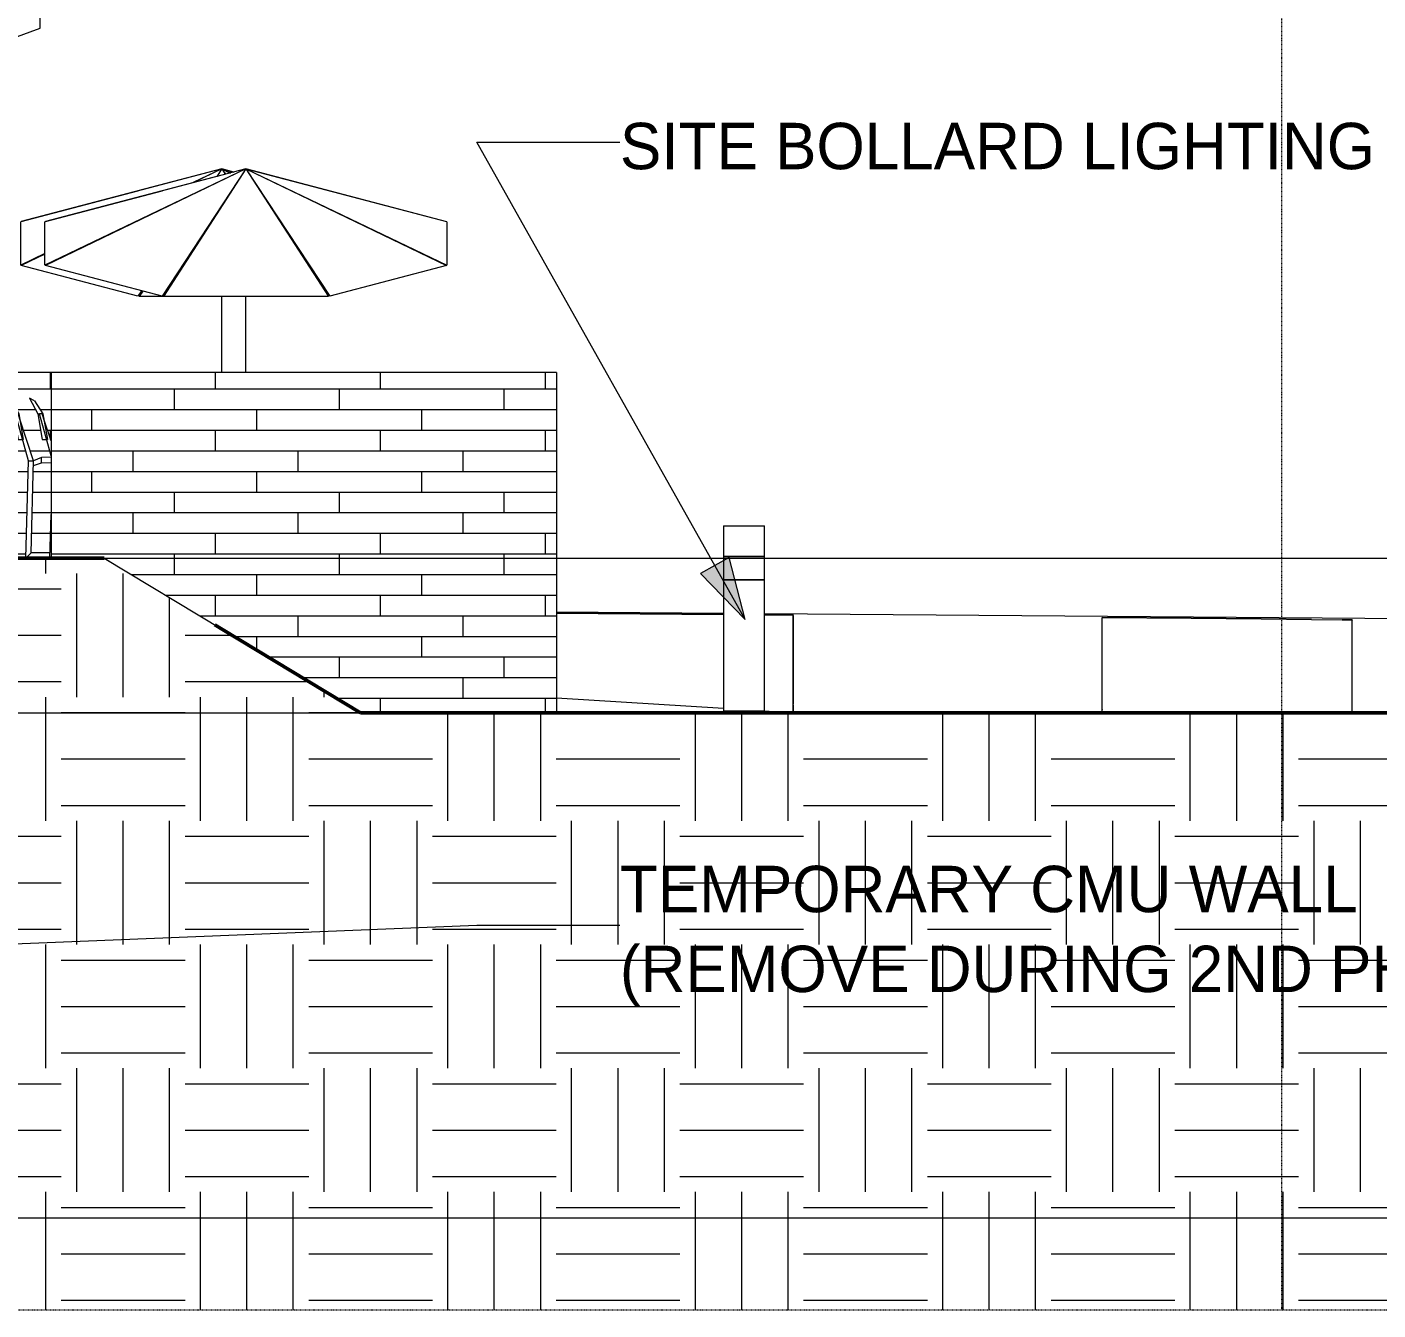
# Model space of a CAD drawing. Header units: inches. Extents: x -4169 to 1631, y -238 to 585.
# Drawn here: x 1145.4 to 1407.4, y -145.9 to 103 of the extents above; entities that cross this region are included whole.
import ezdxf

# ---------------------------------------------------------------- set-up
doc = ezdxf.new("R2010")
doc.units = ezdxf.units.IN
doc.header["$MEASUREMENT"] = 0
doc.linetypes.add('Aligning Line 1_8_', pattern=[0.25, 0.125, -0.125])
doc.linetypes.add('Grid Line 1_2_', pattern=[0.875, 0.5, -0.125, 0.125, -0.125])
for name, color, linetype, lineweight in [('0-5', 10, 'Continuous', 5), ('A-FLOR-LEVL-1', 51, 'Grid Line 1_2_', 9), ('A-GENM', 5, 'Continuous', 9), ('A-WALL', 113, 'Continuous', 13), ('A-WALL-PATT-1', 111, 'Continuous', 9), ('C-TOPO', 7, 'Continuous', 9), ('C-TOPO-1', 250, 'Continuous', 50), ('E-LITE-EQPM', 33, 'Continuous', 9), ('G-ANNO-SYMB', 111, 'Aligning Line 1_8_', 9), ('G-ANNO-SYMB-2', 147, 'Aligning Line 1_8_', 9), ('G-ANNO-TEXT', 231, 'Continuous', 9), ('G-IMPT', 8, 'Continuous', 9), ('L-SITE', 91, 'Continuous', 9)]:
    doc.layers.add(name, color=color, linetype=linetype, lineweight=lineweight)
doc.styles.add('Century Gothic', font='ufonts.com_century-gothic.ttf', dxfattribs={"height": 9})
pattern_1 = [(0, (0, 0), (24, 24), [24, -24]), (0, (0, 9), (24, 24), [24, -24]), (0, (0, 18), (24, 24), [24, -24]), (90, (3, 21), (-24, 24), [24, -24]), (90, (12, 21), (-24, 24), [24, -24]), (90, (21, 21), (-24, 24), [24, -24])]
pattern_2 = [(0, (1245.955, 0.8), (0, 4), []), (90, (1245.955, 0.8), (-8, 8), [4, -28]), (90, (1261.955, 4.8), (-8, 8), [4, -28])]

# ---------------------------------------------------------------- blocks, each defined once
blk = doc.blocks.new('CTR - 2nd Phase_rvt-2-BUILDING ELEVATION - SOUTH')
at = {"layer": 'A-FLOR-LEVL-1'}
for p, q in [((9609.49, 0), (12558.48, 0)), ((9609.49, -30), (12558.48, -30)), ((9609.49, -128), (12558.48, -128))]:
    blk.add_line(p, q, dxfattribs=at)
blk = doc.blocks.new('CTR  - Topography_rvt-2-BUILDING ELEVATION - SOUTH')
at = {"layer": 'C-TOPO'}
h = blk.add_hatch(dxfattribs=at)
h.set_pattern_fill('FP_55', color=256, style=0, pattern_type=2)
h.set_pattern_definition(pattern_1)
h.paths.add_polyline_path([(12087.19, -145.87), (12268.59, -145.87), (12268.59, -30), (12184.69, -30), (12134.96, 0), (12088.59, 0), (12088.59, -1), (12088.69, -1), (12088.69, -13.75), (12088.59, -13.75), (12088.59, -16), (12087.19, -16), (12087.19, -134)], flags=0)
h = blk.add_hatch(dxfattribs=at)
h.set_pattern_fill('FP_55', color=256, style=0, pattern_type=2)
h.set_pattern_definition(pattern_1)
h.paths.add_polyline_path([(12303.75, -145.87), (12328.59, -145.87), (12328.59, -30), (12268.59, -30), (12268.59, -145.87), (12289.56, -145.87)], flags=0)
h = blk.add_hatch(dxfattribs=at)
h.set_pattern_fill('FP_55', color=256, style=0, pattern_type=2)
h.set_pattern_definition(pattern_1)
h.paths.add_polyline_path([(12328.59, -145.87), (12377.07, -145.87), (12377.07, -30), (12328.59, -30), (12328.59, -61.77)], flags=0)
h = blk.add_hatch(dxfattribs=at)
h.set_pattern_fill('FP_55', color=256, style=0, pattern_type=2)
h.set_pattern_definition(pattern_1)
h.paths.add_polyline_path([(12377.07, -145.87), (12461.78, -145.87), (12461.78, -30), (12377.07, -30), (12377.07, -61.77)], flags=0)
at = {"layer": 'A-FLOR-LEVL-1'}
for p, q in [((9609.49, 0), (12558.48, 0)), ((9609.49, -128), (12558.48, -128))]:
    blk.add_line(p, q, dxfattribs=at)
at = {"layer": 'C-TOPO'}
for p, q in [((12091.01, 0), (12134.96, 0)), ((12134.96, 0), (12157.91, -13.84)), ((12134.98, 0), (12134.96, 0)), ((12134.98, 0), (12157.91, -13.84)), ((12134.98, 0), (12135.88, -0.54)), ((12255.08, -10.76), (12222.71, -10.5)), ((12222.71, -10.56), (12240.3, -10.71)), ((12240.3, -10.71), (12222.71, -10.56)), ((12255.08, -11.03), (12222.71, -10.77)), ((12240.3, -10.71), (12255.08, -10.84)), ((12255.08, -10.84), (12240.3, -10.71)), ((12405.5, -11.96), (12263.08, -10.82)), ((12263.08, -10.91), (12268.59, -10.96)), ((12268.59, -10.96), (12263.08, -10.91)), ((12268.59, -11.13), (12263.08, -11.09)), ((12268.59, -11.13), (12263.08, -11.09)), ((12268.59, -11.13), (12268.59, -10.96)), ((12268.59, -11.13), (12268.59, -10.96)), ((12268.59, -11.13), (12268.59, -28.31)), ((12268.59, -28.31), (12268.59, -11.13)), ((12328.59, -11.63), (12328.59, -11.51)), ((12328.59, -11.51), (12345.82, -11.67)), ((12328.59, -11.63), (12328.59, -11.51)), ((12345.82, -11.67), (12328.59, -11.51)), ((12328.59, -29.31), (12328.59, -11.63)), ((12328.59, -29.31), (12328.59, -11.63)), ((12345.82, -11.67), (12359.4, -11.8)), ((12359.4, -11.8), (12345.82, -11.67)), ((12369.18, -11.9), (12359.4, -11.8)), ((12359.4, -11.8), (12369.18, -11.9)), ((12369.18, -11.9), (12375.09, -11.96)), ((12369.18, -11.9), (12375.09, -11.96)), ((12377.07, -12), (12375.09, -11.96)), ((12375.09, -11.96), (12377.07, -12)), ((12377.07, -12), (12377.07, -12.03)), ((12377.07, -12.03), (12377.07, -12)), ((12377.07, -18.93), (12377.07, -12.03)), ((12377.07, -18.93), (12377.07, -12.03)), ((12157.91, -13.84), (12184.69, -30)), ((12377.07, -30), (12377.07, -18.93)), ((12377.07, -30), (12377.07, -18.93)), ((12222.71, -27.1), (12255.08, -29.15)), ((12268.59, -28.4), (12268.59, -28.31)), ((12268.59, -28.4), (12268.59, -28.31)), ((12268.59, -28.47), (12268.59, -28.4)), ((12268.59, -28.47), (12268.59, -28.4)), ((12268.59, -28.47), (12268.59, -30)), ((12268.59, -30), (12268.59, -28.47)), ((12228.6, -30), (12184.69, -30)), ((12228.6, -30), (12268.59, -30)), ((12263.08, -29.65), (12268.59, -30)), ((12303.75, -30), (12268.59, -30)), ((12303.75, -30), (12328.59, -30)), ((12328.59, -29.31), (12328.59, -29.35)), ((12328.59, -29.35), (12328.59, -29.31)), ((12328.59, -29.35), (12328.59, -29.38)), ((12328.59, -29.38), (12328.59, -29.35)), ((12328.59, -30), (12328.59, -29.38)), ((12328.59, -30), (12328.59, -29.38)), ((12359.44, -30), (12328.59, -30)), ((12359.44, -30), (12377.07, -30)), ((12377.07, -30), (12461.78, -30))]:
    blk.add_line(p, q, dxfattribs=at)
at = {"layer": 'C-TOPO-1'}
for p, q in [((12091.01, 0), (12134.96, 0)), ((12156.46, -12.97), (12157.91, -13.84)), ((12157.91, -13.84), (12184.69, -30)), ((12184.69, -30), (12228.6, -30)), ((12228.6, -30), (12268.59, -30)), ((12303.75, -30), (12268.59, -30)), ((12328.59, -30), (12303.75, -30)), ((12359.44, -30), (12328.59, -30)), ((12377.07, -30), (12359.44, -30)), ((12461.78, -30), (12377.07, -30))]:
    blk.add_line(p, q, dxfattribs=at)
at = {"layer": 'G-ANNO-SYMB-2'}
blk.add_line((9742.88, 0), (12461.78, 0), dxfattribs=at)
blk = doc.blocks.new('CTR - 1st Phase - Common Walls_rvt-2-BUILDING ELEVATION - SOUTH')
at = {"layer": 'A-FLOR-LEVL-1'}
for p, q in [((9609.49, 0), (12558.48, 0)), ((9609.49, -30), (12558.48, -30)), ((9609.49, -128), (12558.48, -128))]:
    blk.add_line(p, q, dxfattribs=at)
at = {"layer": 'G-ANNO-SYMB-2'}
for p, q in [((12363.34, 526.95), (12363.34, -145.87)), ((9706.24, 0), (12461.78, 0))]:
    blk.add_line(p, q, dxfattribs=at)
blk = doc.blocks.new('Outdoor Table01 - 02ZUTB01_dwg-1294291-BUILDING ELEVATION - SOUTH')
at = {"layer": 'G-IMPT'}
for p, q in [((12162.46, 75.5), (12123.46, 56.82)), ((12162.46, 75.5), (12123.46, 65.24)), ((12162.46, 75.5), (12123.57, 65.31)), ((12162.46, 75.5), (12123.57, 56.75)), ((12162.46, 75.5), (12146.2, 71.26)), ((12162.46, 75.5), (12146.2, 50.8)), ((12162.46, 75.5), (12146.46, 50.77)), ((12201.46, 65.24), (12162.46, 75.5)), ((12162.46, 75.5), (12201.46, 56.82)), ((12162.46, 75.5), (12178.46, 50.77)), ((12162.46, 75.5), (12178.73, 71.26)), ((12162.46, 75.5), (12201.36, 65.31)), ((12162.46, 75.5), (12201.36, 56.75)), ((12162.46, 75.5), (12178.73, 50.8)), ((12123.57, 65.31), (12146.2, 71.26)), ((12153.68, 71.29), (12153.73, 71.29)), ((12159.69, 71.29), (12159.74, 71.29)), ((12165.19, 71.29), (12165.24, 71.29)), ((12171.2, 71.29), (12171.25, 71.29)), ((12178.73, 71.26), (12201.36, 65.31)), ((12123.46, 56.82), (12123.46, 65.24)), ((12201.46, 65.24), (12201.46, 56.82)), ((12146.2, 50.8), (12123.57, 56.75)), ((12201.36, 56.75), (12178.73, 50.8)), ((12178.46, 50.77), (12146.46, 50.77)), ((12162.46, 49.5), (12162.46, 50.77)), ((12162.46, 49.5), (12162.46, 50.77)), ((12162.46, 36), (12162.46, 49.5)), ((12162.46, 36), (12162.46, 49.5)), ((12121.48, 30.5), (12120.48, 31)), ((12120.48, 31), (12122.09, 28)), ((12121.48, 30.5), (12123.09, 28)), ((12122.09, 28), (12122.96, 23)), ((12122.09, 28), (12122.46, 28)), ((12124.69, 19.84), (12122.46, 28)), ((12122.96, 28), (12122.46, 28)), ((12123.22, 27.21), (12122.96, 28)), ((12122.96, 28), (12123.09, 28)), ((12123.09, 28), (12123.96, 23)), ((12124.69, 22.73), (12123.24, 27.15)), ((12122.96, 23), (12123.83, 23)), ((12123.9, 23), (12123.96, 23)), ((12124.46, 0), (12124.69, 8.48)), ((12124.69, 0.23), (12124.46, 0))]:
    blk.add_line(p, q, dxfattribs=at)
blk = doc.blocks.new('Outdoor Table01 - Outdoor Table01-1294297-BUILDING ELEVATION - SOUTH')
blk.add_blockref('Outdoor Table01 - 02ZUTB01_dwg-1294291-BUILDING ELEVATION - SOUTH', (0, 0))
blk = doc.blocks.new('Outdoor Table01 - 02ZUTB01_dwg-V21-BUILDING ELEVATION - SOUTH')
at = {"layer": 'G-IMPT'}
for p, q in [((12157.79, 75.5), (12118.79, 65.24)), ((12157.79, 75.5), (12118.9, 65.31)), ((12157.79, 75.5), (12141.53, 71.26)), ((12157.79, 75.5), (12152.21, 72.83)), ((12157.79, 75.5), (12152.29, 72.85)), ((12157.79, 75.5), (12156.82, 74.03)), ((12157.79, 75.5), (12156.84, 74.03)), ((12160.13, 74.88), (12157.79, 75.5)), ((12157.79, 75.5), (12159.45, 74.71)), ((12157.79, 75.5), (12158.47, 74.45)), ((12157.79, 75.5), (12160.14, 74.89)), ((12157.79, 75.5), (12160.13, 74.89)), ((12157.79, 75.5), (12159.44, 74.7)), ((12157.79, 75.5), (12158.48, 74.45)), ((12118.9, 65.31), (12141.53, 71.26)), ((12152.14, 72.79), (12152.09, 72.77)), ((12152.22, 72.82), (12152.17, 72.79)), ((12118.79, 56.82), (12118.79, 65.24)), ((12123.46, 59.06), (12118.79, 56.82)), ((12123.46, 58.95), (12118.9, 56.75)), ((12196.79, 59.06), (12196.79, 58.95)), ((12141.53, 50.8), (12118.9, 56.75)), ((12142.22, 51.84), (12141.53, 50.8)), ((12142.45, 51.78), (12141.79, 50.77)), ((12146.46, 50.77), (12141.79, 50.77)), ((12157.79, 49.5), (12157.79, 50.77)), ((12157.79, 49.5), (12157.79, 50.77)), ((12178.04, 51.84), (12177.81, 51.78)), ((12157.79, 36), (12157.79, 49.5)), ((12157.79, 36), (12157.79, 49.5)), ((12116.8, 30.5), (12115.8, 31)), ((12115.8, 31), (12117.42, 28)), ((12116.8, 30.5), (12118.42, 28)), ((12117.42, 28), (12118.29, 23)), ((12117.42, 28), (12117.79, 28)), ((12120.29, 18.83), (12117.79, 28)), ((12118.29, 28), (12117.79, 28)), ((12118.55, 27.21), (12118.29, 28)), ((12118.29, 28), (12118.42, 28)), ((12118.42, 28), (12119.29, 23)), ((12121.29, 18.83), (12118.57, 27.15)), ((12118.29, 23), (12119.15, 23)), ((12119.23, 23), (12119.29, 23)), ((12119.79, 0), (12120.29, 18.83)), ((12120.29, 18.83), (12121.29, 18.83)), ((12120.79, 1), (12121.29, 18.83)), ((12121.27, 17.98), (12122.79, 18.48)), ((12122.79, 19.48), (12121.29, 18.83)), ((12124.69, 19.56), (12122.79, 19.48)), ((12122.79, 18.48), (12122.79, 19.48)), ((12122.79, 18.48), (12124.69, 18.56)), ((12120.79, 1), (12119.79, 0)), ((12124.49, 1), (12120.79, 1))]:
    blk.add_line(p, q, dxfattribs=at)
blk = doc.blocks.new('Outdoor Table01 - Outdoor Table01-V22-BUILDING ELEVATION - SOUTH')
blk.add_blockref('Outdoor Table01 - 02ZUTB01_dwg-V21-BUILDING ELEVATION - SOUTH', (0, 0))
blk = doc.blocks.new('077123 - Manufactured Gutters and Downspouts - 077123 - Manufactured Gutters and Downspouts-2024313-BUILDING ELEVATION - SOUTH')
at = {"layer": 'A-GENM'}
for p, q in [((12122.56, 102.78), (12122.56, 353.15)), ((12092.69, 91.91), (12122.56, 102.78))]:
    blk.add_line(p, q, dxfattribs=at)
blk = doc.blocks.new('Pathway_Cooper_McGraw-Edison _BSC-BRC_Round - Pathway_Cooper_McGraw-Edison _BSC-BRC_Round-2028611-BUILDING ELEVATION - SOUTH')
at = {"layer": 'E-LITE-EQPM'}
for p, q in [((12255.08, 6.28), (12255.08, 0.28)), ((12255.08, 6.28), (12259.08, 6.28)), ((12259.08, 6.28), (12263.08, 6.28)), ((12263.08, 0.28), (12263.08, 6.28)), ((12259.08, 0.28), (12255.08, 0.28)), ((12255.08, 0.28), (12255.08, -4.22)), ((12255.08, 0.28), (12259.08, 0.28)), ((12263.08, 0.28), (12259.08, 0.28)), ((12259.08, 0.28), (12263.08, 0.28)), ((12263.08, -4.22), (12263.08, 0.28)), ((12259.08, -4.22), (12255.08, -4.22)), ((12255.08, -4.22), (12255.08, -29.72)), ((12255.08, -4.22), (12259.08, -4.22)), ((12263.08, -4.22), (12259.08, -4.22)), ((12259.08, -4.22), (12263.08, -4.22)), ((12263.08, -29.72), (12263.08, -4.22)), ((12259.08, -29.72), (12255.08, -29.72)), ((12263.08, -29.72), (12259.08, -29.72))]:
    blk.add_line(p, q, dxfattribs=at)

msp = doc.modelspace()

# ---------------------------------------------------------------- hatches: boundary and pattern name
at = {"layer": 'A-WALL-PATT-1'}
h = msp.add_hatch(dxfattribs=at)
h.set_pattern_fill('FP_58', color=256, style=0, pattern_type=2)
h.set_pattern_definition(pattern_2)
h.paths.add_polyline_path([(1121.1756, 0), (1145.1552, 0), (1145.6552, 18.8295), (1144.5183, 23), (1143.6552, 23), (1142.7853, 28), (1141.1696, 31), (1142.1696, 30.5), (1143.7853, 28), (1143.933, 27.1508), (1146.6552, 18.8295), (1148.1552, 19.4798), (1150.0553, 19.5558), (1150.0553, 19.8379), (1149.1933, 23), (1148.3302, 23), (1147.4603, 28), (1145.8446, 31), (1146.8446, 30.5), (1148.4603, 28), (1148.608, 27.1508), (1150.0553, 22.7266), (1150.0553, 36), (1118.0552, 36), (1118.0552, 0)], flags=0)
h.paths.add_polyline_path([(1146.1552, 1), (1149.8568, 1), (1150.0553, 8.4777), (1150.0553, 18.5558), (1148.1552, 18.4798), (1146.6315, 17.9844), (1146.164, 1.3119)], flags=0)
h = msp.add_hatch(dxfattribs=at)
h.set_pattern_fill('FP_58', color=256, style=0, pattern_type=2)
h.set_pattern_definition(pattern_2)
h.paths.add_polyline_path([(1212.6681, -30), (1243.8302, -30), (1243.8302, 36), (1150.0553, 36), (1150.0555, 0), (1160.3417, 0), (1210.0555, -30)], flags=0)
h = msp.add_hatch(dxfattribs=at)
h.set_pattern_fill('FP_58', color=256, style=0, pattern_type=2)
h.set_pattern_definition(pattern_2)
h.paths.add_polyline_path([(1243.8302, -30), (1248.0802, -30), (1248.0802, 36), (1243.8302, 36), (1243.8302, -19.7146)], flags=0)
at = {"layer": 'G-ANNO-TEXT'}
msp.add_hatch(color=256, dxfattribs=at).paths.add_polyline_path([(1284.6761, -11.9109), (1281.602, 0.1261), (1275.9954, -3.0236)], flags=0)

# ---------------------------------------------------------------- linework, layer by layer
at = {"layer": 'A-FLOR-LEVL-1'}
for p, q in [((-1364.3938, 0), (1583.0971, 0)), ((-1364.3938, -30), (1583.0971, -30)), ((-1364.3938, -128), (1583.0971, -128))]:
    msp.add_line(p, q, dxfattribs=at)
at = {"layer": 'A-WALL'}
for p, q in [((1248.0802, 36), (1118.0552, 36)), ((1150.0553, 36), (1150.0553, 0)), ((1248.0802, 36), (1248.0802, -30))]:
    msp.add_line(p, q, dxfattribs=at)
at = {"layer": 'G-ANNO-SYMB'}
for p, q in [((-1268.3977, 0), (1487.1463, 0)), ((-1268.3938, -145.8387), (1487.1463, -145.8387))]:
    msp.add_line(p, q, dxfattribs=at)
at = {"layer": 'G-ANNO-TEXT'}
for p, q in [((1232.6569, 80.6867), (1260.387, 80.6867)), ((1284.6761, -11.9109), (1232.6569, 80.6867)), ((1281.602, 0.1261), (1275.9954, -3.0236)), ((1284.6761, -11.9109), (1281.602, 0.1261)), ((1275.9954, -3.0236), (1284.6761, -11.9109)), ((799.5122, -88.8726), (1232.6569, -71.1974)), ((1232.6569, -71.1974), (1260.387, -71.1974))]:
    msp.add_line(p, q, dxfattribs=at)

# ---------------------------------------------------------------- block references
at = {"layer": '0-5'}
for name in ['CTR - 2nd Phase_rvt-2-BUILDING ELEVATION - SOUTH', 'CTR - 1st Phase - Common Walls_rvt-2-BUILDING ELEVATION - SOUTH', 'CTR  - Topography_rvt-2-BUILDING ELEVATION - SOUTH']:
    msp.add_blockref(name, (-10974.6342, 0), dxfattribs=at)
at = {"layer": 'A-GENM'}
msp.add_blockref('077123 - Manufactured Gutters and Downspouts - 077123 - Manufactured Gutters and Downspouts-2024313-BUILDING ELEVATION - SOUTH', (-10974.6342, 0), dxfattribs=at)
at = {"layer": 'E-LITE-EQPM'}
msp.add_blockref('Pathway_Cooper_McGraw-Edison _BSC-BRC_Round - Pathway_Cooper_McGraw-Edison _BSC-BRC_Round-2028611-BUILDING ELEVATION - SOUTH', (-10974.6342, 0), dxfattribs=at)
at = {"layer": 'L-SITE'}
for name in ['Outdoor Table01 - Outdoor Table01-V22-BUILDING ELEVATION - SOUTH', 'Outdoor Table01 - Outdoor Table01-1294297-BUILDING ELEVATION - SOUTH']:
    msp.add_blockref(name, (-10974.6342, 0), dxfattribs=at)

# ---------------------------------------------------------------- texts
at = {"layer": 'G-ANNO-TEXT', "char_height": 9, "attachment_point": 1, "style": 'Century Gothic'}
for s, insert, width in [('SITE BOLLARD LIGHTING', (1260.387, 84.4347), 175.134), ('TEMPORARY CMU WALL', (1260.387, -59.7014), 178.77), ('(REMOVE DURING 2ND PHASE)', (1260.387, -75.2014), 227.553)]:
    msp.add_mtext(s, dxfattribs=dict(at, insert=insert, width=width))

doc.saveas('drawing.dxf')
